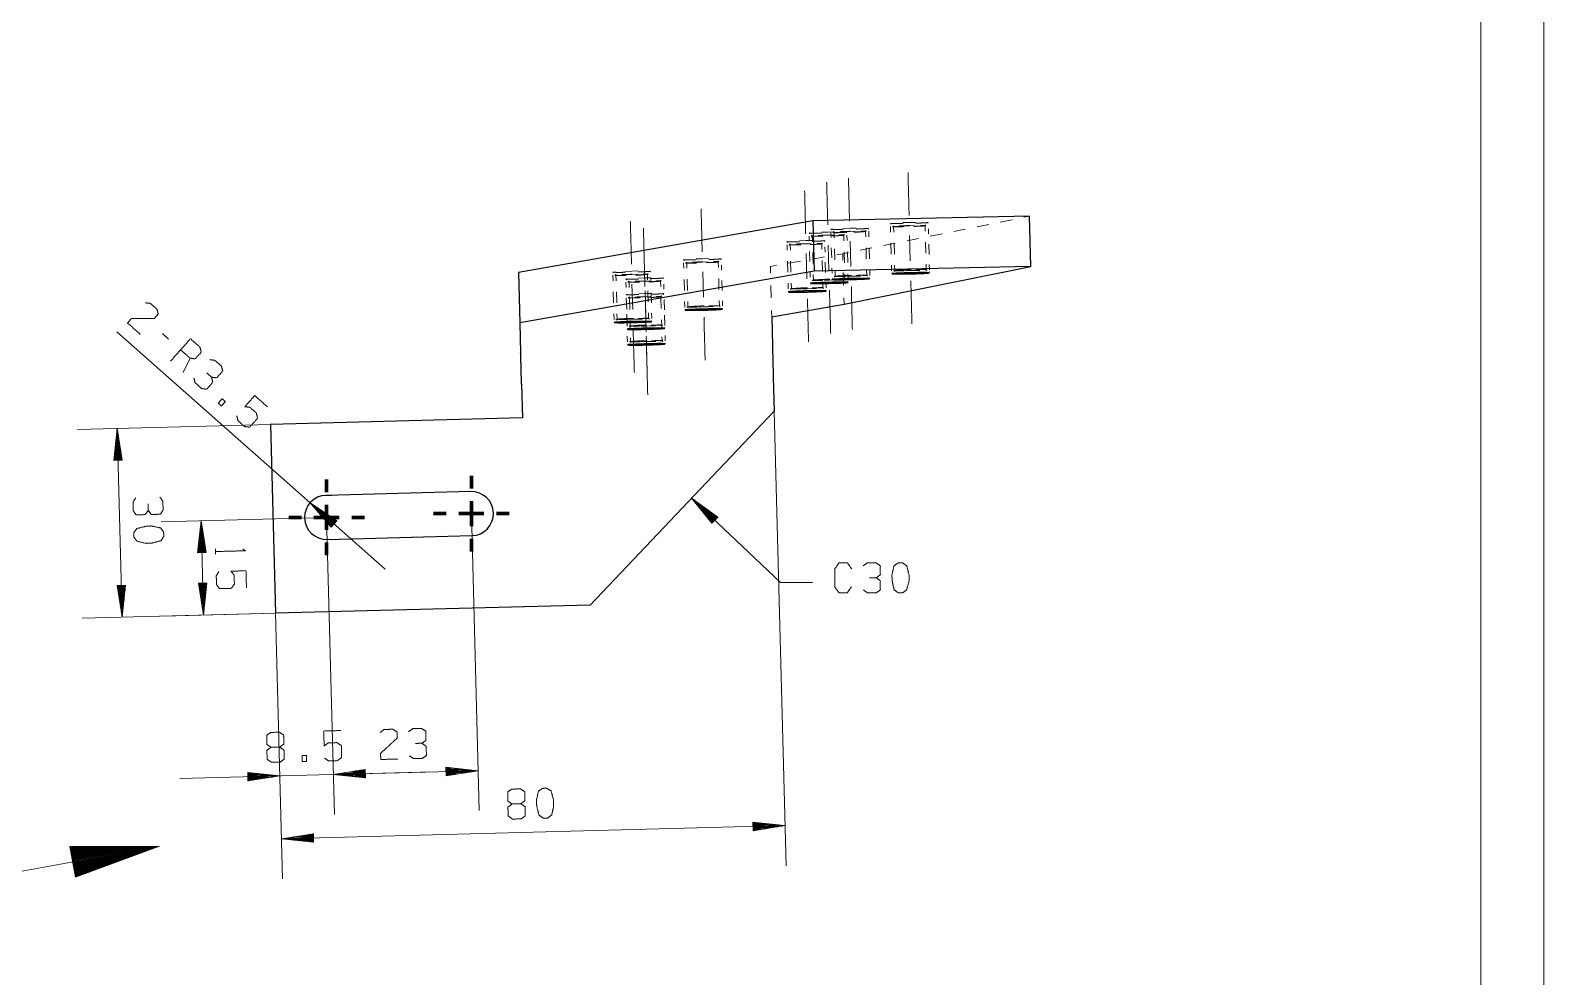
# Model space of a CAD drawing. Header units: millimetres. Extents: x 0 to 420, y 0 to 297.
# Drawn here: x 299.8 to 420, y 75.1 to 150.3 of the extents above; entities that cross this region are included whole.
import ezdxf

# ---------------------------------------------------------------- set-up
doc = ezdxf.new("R2010")
doc.units = ezdxf.units.MM
doc.layers.add('1', color=7, linetype='Continuous', true_color=0xffffff)

msp = doc.modelspace()

# ---------------------------------------------------------------- linework, layer by layer
at = {"layer": '1', "color": 132, "linetype": 'Continuous', "lineweight": 18}
for p, q in [((420, 0), (420, 297)), ((415, 5), (415, 292))]:
    msp.add_line(p, q, dxfattribs=at)
at = {"layer": '1', "color": 30, "linetype": 'Continuous', "lineweight": 25}
for p, q in [((361.96, 135.13), (338.6, 131.03)), ((379.17, 135.5), (361.96, 135.13)), ((361.96, 135.13), (362.07, 131.13)), ((379.27, 131.5), (379.17, 135.5)), ((338.6, 131.03), (338.7, 127.03)), ((362.07, 131.13), (338.7, 127.03)), ((379.27, 131.5), (362.07, 131.13)), ((364.44, 128.52), (379.27, 131.5)), ((358.7, 127.52), (364.44, 128.52)), ((358.7, 127.52), (358.76, 125.19)), ((338.7, 127.03), (338.76, 124.66)), ((358.82, 122.69), (358.89, 120.02)), ((338.83, 122.17), (338.9, 119.5)), ((338.9, 119.5), (318.91, 118.97)), ((344.29, 104.63), (358.89, 120.02)), ((318.91, 118.97), (319.3, 103.98)), ((334.8, 113.64), (323.3, 113.34)), ((323.4, 109.84), (334.89, 110.14)), ((344.29, 104.63), (319.3, 103.98))]:
    msp.add_line(p, q, dxfattribs=at)
at = {"layer": '1', "color": 43, "linetype": 'Continuous', "lineweight": 18}
for p, q in [((368.12, 134.92), (368.19, 134.86)), ((368.14, 134.24), (368.13, 134.67)), ((368.32, 134.74), (368.38, 134.68)), ((368.38, 134.68), (368.39, 134.24)), ((369.62, 135), (369.12, 134.99)), ((369.21, 134.73), (369.63, 134.74)), ((370.12, 135.01), (369.62, 135)), ((369.63, 134.74), (370.04, 134.75)), ((369.96, 134.68), (370.38, 134.7)), ((370.88, 134.74), (370.94, 134.81)), ((370.89, 134.31), (370.88, 134.74)), ((371.06, 134.94), (371.12, 135)), ((375.93, 134.85), (375, 134.66)), ((377.78, 135.22), (376.85, 135.03)), ((379.17, 135.5), (378.71, 135.41)), ((359.91, 133.48), (359.97, 133.42)), ((361.41, 133.56), (360.91, 133.55)), ((361.91, 133.57), (361.41, 133.56)), ((361.67, 134.16), (361.73, 134.1)), ((361.67, 133.91), (361.68, 133.51)), ((361.86, 133.98), (361.92, 133.92)), ((361.92, 133.92), (361.93, 133.48)), ((363.17, 134.24), (362.67, 134.23)), ((362.76, 133.97), (363.17, 133.99)), ((362.85, 133.5), (362.91, 133.56)), ((363.66, 134.25), (363.17, 134.24)), ((363.17, 133.99), (363.59, 134)), ((363.4, 134.47), (363.46, 134.41)), ((363.4, 134.22), (363.41, 133.81)), ((363.92, 133.94), (363.5, 133.93)), ((363.59, 134.28), (363.65, 134.22)), ((363.65, 134.22), (363.66, 133.79)), ((364.89, 134.55), (364.4, 134.53)), ((364.42, 133.99), (364.48, 134.05)), ((364.43, 133.55), (364.42, 133.99)), ((364.49, 134.28), (364.9, 134.29)), ((364.6, 134.18), (364.67, 134.24)), ((364.67, 133.99), (364.68, 133.56)), ((365.39, 134.56), (364.89, 134.55)), ((364.9, 134.29), (365.32, 134.3)), ((365.65, 134.24), (365.23, 134.23)), ((366.15, 134.29), (366.21, 134.35)), ((366.16, 133.85), (366.15, 134.29)), ((366.33, 134.48), (366.39, 134.55)), ((366.4, 134.3), (366.41, 133.86)), ((370.36, 133.73), (369.44, 133.55)), ((370.94, 132.56), (370.91, 133.43)), ((371.15, 134.09), (371.14, 134.5)), ((372.22, 134.1), (371.29, 133.92)), ((374.07, 134.48), (373.15, 134.29)), ((359.93, 132.8), (359.92, 133.23)), ((360.1, 133.3), (360.17, 133.24)), ((360.17, 133.24), (360.18, 132.8)), ((361, 133.29), (361.42, 133.3)), ((361.42, 133.3), (361.83, 133.31)), ((361.71, 132.7), (361.73, 131.89)), ((361.75, 133.24), (362.17, 133.26)), ((362.9, 132.27), (361.94, 132.1)), ((361.96, 132.61), (361.98, 131.74)), ((362.67, 133.3), (362.73, 133.37)), ((362.68, 132.87), (362.67, 133.3)), ((362.93, 132.65), (362.92, 133.06)), ((363.43, 133), (363.46, 132.19)), ((363.69, 132.91), (363.71, 132.04)), ((364.34, 132.52), (363.86, 132.44)), ((364.8, 132.61), (364.34, 132.52)), ((364.34, 132.52), (364.35, 132.02)), ((364.48, 131.8), (364.46, 132.68)), ((364.71, 132.68), (364.73, 131.81)), ((366.66, 132.99), (365.73, 132.8)), ((366.21, 132.1), (366.19, 132.98)), ((366.44, 132.99), (366.46, 132.11)), ((368.51, 133.36), (367.58, 133.17)), ((368.19, 132.49), (368.16, 133.36)), ((368.41, 133.37), (368.44, 132.49)), ((371.19, 132.47), (371.17, 133.28)), ((346.08, 131.06), (346.14, 130.99)), ((347.58, 131.14), (347.08, 131.12)), ((348.07, 131.15), (347.58, 131.14)), ((349.01, 131.07), (349.08, 131.13)), ((351.7, 132.04), (351.76, 131.98)), ((351.71, 131.36), (351.7, 131.79)), ((351.89, 131.86), (351.95, 131.8)), ((351.95, 131.8), (351.96, 131.36)), ((353.2, 132.12), (352.7, 132.11)), ((352.79, 131.85), (353.2, 131.86)), ((353.69, 132.13), (353.2, 132.12)), ((353.2, 131.86), (353.62, 131.87)), ((353.53, 131.8), (353.95, 131.82)), ((354.45, 131.86), (354.51, 131.93)), ((354.46, 131.43), (354.45, 131.86)), ((354.63, 132.06), (354.7, 132.12)), ((354.72, 131.21), (354.71, 131.62)), ((359.07, 131.6), (358.59, 131.51)), ((358.6, 131.01), (358.59, 131.51)), ((359.97, 131.05), (359.95, 131.92)), ((360.99, 131.93), (360.03, 131.77)), ((360.2, 131.93), (360.22, 131.05)), ((361.75, 131.07), (361.76, 130.67)), ((362.72, 131.12), (362.7, 131.99)), ((362.98, 131.03), (362.95, 131.84)), ((363.48, 131.38), (363.49, 130.97)), ((363.73, 131.16), (363.74, 130.73)), ((364.38, 131.02), (364.41, 130.02)), ((366.24, 130.79), (366.23, 131.23)), ((366.48, 131.24), (366.49, 130.8)), ((368.22, 131.17), (368.21, 131.61)), ((368.47, 131.18), (368.41, 131.12)), ((368.46, 131.62), (368.47, 131.18)), ((369.31, 131.17), (369.72, 131.18)), ((369.72, 131.18), (370.14, 131.19)), ((370.05, 131.18), (370.47, 131.2)), ((370.97, 131.25), (370.96, 131.68)), ((371.03, 131.19), (370.97, 131.25)), ((371.23, 131), (371.16, 131.07)), ((371.22, 131.25), (371.21, 131.66)), ((346.1, 130.37), (346.08, 130.81)), ((346.27, 130.87), (346.33, 130.81)), ((346.33, 130.81), (346.35, 130.38)), ((347.11, 130.52), (347.18, 130.46)), ((347.13, 129.84), (347.12, 130.27)), ((347.17, 130.87), (347.58, 130.88)), ((347.31, 130.34), (347.37, 130.28)), ((347.37, 130.28), (347.38, 129.84)), ((347.58, 130.88), (348, 130.89)), ((347.91, 130.82), (348.33, 130.83)), ((348.61, 130.6), (348.11, 130.59)), ((348.2, 130.33), (348.62, 130.35)), ((349.11, 130.61), (348.61, 130.6)), ((348.62, 130.35), (349.03, 130.35)), ((348.83, 130.88), (348.89, 130.94)), ((348.84, 130.44), (348.83, 130.88)), ((348.95, 130.28), (349.37, 130.3)), ((349.1, 130.23), (349.09, 130.64)), ((349.87, 130.34), (349.93, 130.41)), ((349.88, 129.91), (349.87, 130.35)), ((350.05, 130.54), (350.11, 130.6)), ((350.14, 129.7), (350.12, 130.1)), ((351.76, 129.61), (351.74, 130.48)), ((351.99, 130.49), (352.01, 129.61)), ((354.51, 129.68), (354.49, 130.55)), ((354.76, 129.59), (354.74, 130.4)), ((358.66, 129.01), (358.63, 130.01)), ((360.01, 129.73), (360, 130.17)), ((360.25, 130.18), (360.26, 129.74)), ((361.83, 130.23), (361.77, 130.17)), ((362.02, 130.42), (361.95, 130.36)), ((362, 130.86), (362.01, 130.42)), ((362.76, 129.81), (362.75, 130.24)), ((362.82, 129.75), (362.76, 129.81)), ((362.85, 130.42), (363.27, 130.42)), ((363.01, 129.81), (363, 130.22)), ((363.27, 130.42), (363.68, 130.44)), ((363.56, 130.54), (363.5, 130.47)), ((364.01, 130.44), (363.6, 130.43)), ((363.74, 130.73), (363.68, 130.66)), ((364.51, 130.49), (364.5, 130.93)), ((364.58, 130.43), (364.51, 130.49)), ((364.58, 130.72), (364.99, 130.73)), ((364.77, 130.25), (364.71, 130.31)), ((364.75, 130.93), (364.76, 130.5)), ((364.99, 130.73), (365.41, 130.74)), ((365.74, 130.75), (365.33, 130.73)), ((366.31, 130.73), (366.24, 130.79)), ((366.5, 130.55), (366.44, 130.61)), ((368.29, 130.99), (368.23, 130.93)), ((346.14, 128.62), (346.12, 129.5)), ((346.37, 129.5), (346.39, 128.63)), ((347.15, 129.28), (347.21, 129.22)), ((347.16, 128.59), (347.15, 129.03)), ((347.18, 128.09), (347.15, 128.96)), ((347.34, 129.1), (347.4, 129.04)), ((347.4, 128.97), (347.43, 128.09)), ((348.64, 129.36), (348.15, 129.34)), ((348.24, 129.09), (348.65, 129.1)), ((349.14, 129.37), (348.64, 129.36)), ((348.65, 129.1), (349.06, 129.11)), ((348.89, 128.69), (348.87, 129.57)), ((348.98, 129.04), (349.4, 129.06)), ((349.14, 128.61), (349.12, 129.42)), ((349.9, 129.1), (349.96, 129.17)), ((349.93, 128.16), (349.9, 129.03)), ((350.08, 129.29), (350.14, 129.36)), ((350.18, 128.07), (350.16, 128.88)), ((350.17, 128.45), (350.16, 128.86)), ((351.8, 128.29), (351.78, 128.73)), ((352.03, 128.74), (352.04, 128.3)), ((354.54, 128.37), (354.53, 128.8)), ((354.79, 128.37), (354.78, 128.78)), ((360.08, 129.55), (360.02, 129.49)), ((360.26, 129.74), (360.2, 129.68)), ((361.09, 129.73), (361.51, 129.74)), ((361.51, 129.74), (361.92, 129.75)), ((361.84, 129.74), (362.26, 129.76)), ((363.01, 129.56), (362.95, 129.63)), ((364.43, 129.02), (364.44, 128.52)), ((346.18, 127.31), (346.16, 127.75)), ((346.41, 127.75), (346.43, 127.32)), ((347.21, 126.84), (347.19, 127.72)), ((348.92, 127.38), (348.91, 127.82)), ((349.17, 127.39), (349.16, 127.79)), ((350.21, 126.83), (350.19, 127.64)), ((351.86, 128.11), (351.8, 128.05)), ((352.05, 128.3), (351.98, 128.24)), ((352.88, 128.29), (353.3, 128.3)), ((353.3, 128.3), (353.71, 128.31)), ((353.63, 128.3), (354.04, 128.32)), ((354.61, 128.31), (354.54, 128.37)), ((354.8, 128.12), (354.74, 128.19)), ((358.7, 127.52), (358.68, 128.02)), ((346.24, 127.12), (346.18, 127.06)), ((346.43, 127.32), (346.36, 127.25)), ((347.21, 126.78), (347.2, 127.21)), ((347.28, 126.59), (347.22, 126.53)), ((347.26, 127.31), (347.68, 127.32)), ((347.46, 126.78), (347.4, 126.72)), ((347.45, 127.22), (347.46, 126.78)), ((347.46, 126.78), (347.47, 126.47)), ((347.68, 127.32), (348.09, 127.33)), ((348.01, 127.32), (348.43, 127.33)), ((348.3, 126.77), (348.71, 126.78)), ((348.71, 126.78), (349.13, 126.8)), ((348.99, 127.32), (348.92, 127.38)), ((349.04, 126.79), (349.46, 126.8)), ((349.18, 127.14), (349.12, 127.2)), ((349.96, 126.85), (349.95, 127.28)), ((349.97, 126.54), (349.96, 126.85)), ((350.02, 126.79), (349.96, 126.85)), ((350.22, 126.61), (350.15, 126.67)), ((350.21, 126.85), (350.2, 127.26)), ((347.24, 125.53), (347.23, 125.97)), ((347.31, 125.35), (347.25, 125.28)), ((347.49, 125.54), (347.43, 125.48)), ((347.48, 125.85), (347.49, 125.54)), ((348.33, 125.53), (348.74, 125.54)), ((348.74, 125.54), (349.16, 125.55)), ((349.07, 125.54), (349.49, 125.56)), ((349.99, 125.6), (349.98, 125.92)), ((350.06, 125.54), (349.99, 125.61)), ((350.25, 125.36), (350.18, 125.42)), ((350.24, 125.61), (350.23, 126.02))]:
    msp.add_line(p, q, dxfattribs=at)
at = {"layer": '1', "color": 252, "linetype": 'Continuous', "lineweight": 18}
for p, q in [((364.92, 133.51), (364.97, 131.51)), ((369.7, 131.96), (369.65, 133.97)), ((361.49, 130.52), (361.44, 132.53)), ((363.19, 133.21), (363.24, 131.2)), ((353.28, 129.08), (353.22, 131.09)), ((347.66, 128.09), (347.6, 130.1)), ((348.69, 127.56), (348.64, 129.57)), ((348.72, 126.32), (348.67, 128.32))]:
    msp.add_line(p, q, dxfattribs=at)
at = {"layer": '1', "color": 13, "linetype": 'Continuous', "lineweight": 18}
for p, q in [((327.99, 107.49), (306.7, 126.31)), ((358.89, 120.02), (359.84, 83.94)), ((318.91, 118.97), (303.56, 118.57)), ((306.73, 118.66), (306.46, 116.11)), ((306.72, 116.11), (306.67, 118.08)), ((306.77, 116.12), (306.71, 118.46)), ((307.13, 116.13), (306.73, 118.66)), ((306.73, 118.66), (307.12, 103.66)), ((306.82, 116.12), (306.76, 118.46)), ((306.87, 116.12), (306.82, 118.08)), ((306.57, 116.11), (306.55, 116.91)), ((306.62, 116.11), (306.59, 117.3)), ((306.67, 116.11), (306.63, 117.69)), ((306.92, 116.12), (306.88, 117.7)), ((306.97, 116.12), (306.94, 117.31)), ((307.03, 116.12), (307, 116.93)), ((306.46, 116.11), (307.13, 116.13)), ((306.47, 116.11), (306.47, 116.14)), ((306.47, 116.11), (306.47, 116.14)), ((306.52, 116.11), (306.51, 116.53)), ((307.08, 116.12), (307.07, 116.54)), ((307.13, 116.13), (307.13, 116.16)), ((307.13, 116.13), (307.13, 116.16)), ((354.41, 111.61), (352.34, 113.12)), ((352.34, 113.12), (353.95, 111.12)), ((359.4, 106.42), (352.34, 113.12)), ((354.2, 111.39), (352.5, 113)), ((324.16, 111.32), (322.04, 112.75)), ((322.04, 112.75), (323.72, 110.81)), ((323.93, 111.05), (322.17, 112.6)), ((323.96, 111.08), (322.2, 112.64)), ((323.89, 111.01), (322.42, 112.31)), ((323.99, 111.12), (322.52, 112.42)), ((323.86, 110.97), (322.68, 112.01)), ((324.03, 111.16), (322.85, 112.2)), ((324.06, 111.2), (323.17, 111.99)), ((324.09, 111.24), (323.49, 111.77)), ((334.85, 111.89), (335.46, 88.31)), ((354.16, 111.35), (352.46, 112.96)), ((354.13, 111.31), (352.71, 112.66)), ((354.23, 111.42), (352.81, 112.77)), ((354.09, 111.28), (352.95, 112.36)), ((354.27, 111.46), (353.12, 112.54)), ((354.06, 111.24), (353.19, 112.06)), ((354.3, 111.5), (353.44, 112.32)), ((354.34, 111.53), (353.75, 112.09)), ((354.37, 111.57), (354.07, 111.86)), ((323.35, 111.59), (310.21, 111.24)), ((313.38, 111.33), (313.11, 108.78)), ((313.37, 108.79), (313.32, 110.75)), ((313.42, 108.79), (313.36, 111.13)), ((313.78, 108.8), (313.38, 111.33)), ((313.38, 111.33), (313.58, 103.83)), ((313.47, 108.79), (313.41, 111.14)), ((313.52, 108.79), (313.47, 110.75)), ((323.82, 110.93), (322.93, 111.72)), ((323.79, 110.89), (323.19, 111.43)), ((323.35, 111.59), (323.97, 88.01)), ((323.35, 111.59), (323.97, 88.01)), ((323.76, 110.86), (323.44, 111.13)), ((323.72, 110.82), (323.7, 110.84)), ((323.72, 110.82), (323.7, 110.84)), ((323.72, 110.81), (324.16, 111.32)), ((324.13, 111.27), (323.81, 111.55)), ((324.16, 111.31), (324.14, 111.33)), ((324.16, 111.31), (324.14, 111.33)), ((354.02, 111.2), (353.44, 111.75)), ((353.99, 111.16), (353.68, 111.45)), ((353.95, 111.13), (353.93, 111.15)), ((353.95, 111.13), (353.93, 111.15)), ((353.95, 111.12), (354.41, 111.61)), ((354.41, 111.61), (354.38, 111.63)), ((354.41, 111.61), (354.38, 111.63)), ((313.22, 108.78), (313.2, 109.59)), ((313.27, 108.78), (313.24, 109.97)), ((313.32, 108.79), (313.28, 110.36)), ((313.57, 108.79), (313.53, 110.37)), ((313.62, 108.79), (313.59, 109.98)), ((313.67, 108.79), (313.65, 109.6)), ((313.11, 108.78), (313.78, 108.8)), ((313.12, 108.78), (313.12, 108.81)), ((313.12, 108.78), (313.12, 108.81)), ((313.17, 108.78), (313.16, 109.2)), ((313.73, 108.8), (313.71, 109.21)), ((313.78, 108.8), (313.78, 108.83)), ((313.78, 108.8), (313.78, 108.83)), ((307.39, 106.21), (306.72, 106.19)), ((306.72, 106.19), (307.12, 103.66)), ((306.73, 106.19), (306.73, 106.16)), ((306.73, 106.19), (306.73, 106.16)), ((306.78, 106.19), (306.79, 105.78)), ((306.83, 106.19), (306.85, 105.39)), ((306.88, 106.2), (306.91, 105.01)), ((306.93, 106.2), (306.97, 104.62)), ((306.98, 106.2), (307.03, 104.24)), ((307.03, 106.2), (307.09, 103.85)), ((307.08, 106.2), (307.14, 103.85)), ((307.12, 103.66), (307.39, 106.21)), ((307.13, 106.2), (307.18, 104.24)), ((307.18, 106.2), (307.22, 104.63)), ((307.23, 106.2), (307.27, 105.02)), ((307.29, 106.21), (307.31, 105.4)), ((307.34, 106.21), (307.35, 105.79)), ((307.39, 106.21), (307.39, 106.18)), ((307.39, 106.21), (307.39, 106.18)), ((313.84, 106.38), (313.18, 106.36)), ((313.18, 106.36), (313.18, 106.33)), ((313.18, 106.36), (313.18, 106.33)), ((313.18, 106.36), (313.58, 103.83)), ((313.23, 106.36), (313.24, 105.94)), ((313.28, 106.36), (313.3, 105.56)), ((313.33, 106.36), (313.36, 105.18)), ((313.38, 106.37), (313.42, 104.79)), ((313.43, 106.37), (313.48, 104.41)), ((313.48, 106.37), (313.55, 104.02)), ((313.54, 106.37), (313.6, 104.02)), ((313.58, 103.83), (313.84, 106.38)), ((313.59, 106.37), (313.64, 104.41)), ((313.64, 106.37), (313.68, 104.8)), ((313.69, 106.37), (313.72, 105.18)), ((313.74, 106.38), (313.76, 105.57)), ((313.79, 106.38), (313.8, 105.96)), ((313.84, 106.38), (313.84, 106.35)), ((313.84, 106.38), (313.84, 106.35)), ((359.4, 106.42), (361.94, 106.42)), ((319.3, 103.98), (303.95, 103.58)), ((319.3, 103.98), (310.4, 103.75)), ((319.3, 103.98), (319.72, 87.9)), ((319.3, 103.98), (319.85, 82.9)), ((331.82, 91.39), (311.7, 90.86)), ((317.09, 91.34), (317.11, 90.67)), ((319.64, 91.07), (317.09, 91.34)), ((326.41, 91.58), (323.88, 91.18)), ((326.41, 91.58), (323.88, 91.18)), ((323.88, 91.18), (335.38, 91.48)), ((326.42, 91.37), (324.85, 91.33)), ((326.42, 91.37), (324.85, 91.33)), ((326.42, 91.43), (325.23, 91.39)), ((326.42, 91.43), (325.23, 91.39)), ((326.42, 91.48), (325.61, 91.46)), ((326.42, 91.48), (325.61, 91.46)), ((326.42, 91.53), (326, 91.52)), ((326.42, 91.53), (326, 91.52)), ((326.41, 91.58), (326.38, 91.58)), ((326.41, 91.58), (326.38, 91.58)), ((326.41, 91.58), (326.38, 91.58)), ((326.41, 91.58), (326.38, 91.58)), ((326.43, 90.91), (326.41, 91.58)), ((326.43, 90.91), (326.41, 91.58)), ((332.83, 91.75), (332.86, 91.75)), ((332.83, 91.75), (332.86, 91.75)), ((332.83, 91.75), (332.85, 91.08)), ((335.38, 91.48), (332.83, 91.75)), ((332.83, 91.7), (333.25, 91.71)), ((332.84, 91.64), (333.64, 91.67)), ((332.84, 91.59), (334.03, 91.62)), ((332.84, 91.54), (334.41, 91.58)), ((332.84, 91.49), (334.8, 91.54)), ((332.84, 91.44), (335.19, 91.5)), ((332.84, 91.39), (335.19, 91.45)), ((332.84, 91.34), (334.8, 91.39)), ((332.85, 91.08), (335.38, 91.48)), ((317.09, 91.33), (317.12, 91.33)), ((317.09, 91.33), (317.12, 91.33)), ((317.09, 91.28), (317.51, 91.29)), ((317.09, 91.23), (317.89, 91.25)), ((317.09, 91.18), (318.28, 91.21)), ((317.09, 91.13), (318.67, 91.17)), ((317.09, 91.08), (319.06, 91.13)), ((317.1, 91.03), (319.44, 91.09)), ((317.1, 90.98), (319.44, 91.04)), ((317.1, 90.93), (319.06, 90.98)), ((317.1, 90.88), (318.67, 90.92)), ((317.1, 90.83), (318.29, 90.86)), ((317.1, 90.78), (317.91, 90.8)), ((317.1, 90.72), (317.52, 90.74)), ((317.11, 90.67), (319.64, 91.07)), ((317.11, 90.67), (317.14, 90.67)), ((317.11, 90.67), (317.14, 90.67)), ((323.88, 91.18), (326.43, 90.91)), ((323.88, 91.18), (326.43, 90.91)), ((326.42, 91.27), (324.08, 91.21)), ((326.42, 91.27), (324.08, 91.21)), ((326.42, 91.22), (324.08, 91.16)), ((326.42, 91.22), (324.08, 91.16)), ((326.42, 91.32), (324.46, 91.27)), ((326.42, 91.32), (324.46, 91.27)), ((326.43, 91.17), (324.46, 91.12)), ((326.43, 91.17), (324.46, 91.12)), ((326.43, 91.12), (324.85, 91.08)), ((326.43, 91.12), (324.85, 91.08)), ((326.43, 91.07), (325.24, 91.04)), ((326.43, 91.07), (325.24, 91.04)), ((326.43, 91.02), (325.63, 91)), ((326.43, 91.02), (325.63, 91)), ((326.43, 90.97), (326.01, 90.96)), ((326.43, 90.97), (326.01, 90.96)), ((326.43, 90.92), (326.4, 90.92)), ((326.43, 90.92), (326.4, 90.92)), ((326.43, 90.92), (326.4, 90.92)), ((326.43, 90.92), (326.4, 90.92)), ((332.84, 91.29), (334.42, 91.33)), ((332.85, 91.24), (334.03, 91.27)), ((332.85, 91.19), (333.65, 91.21)), ((332.85, 91.14), (333.27, 91.15)), ((332.85, 91.09), (332.88, 91.09)), ((332.85, 91.09), (332.88, 91.09)), ((359.75, 87.12), (319.77, 86.07)), ((357.21, 87.39), (357.22, 86.72)), ((359.75, 87.12), (357.21, 87.39)), ((357.21, 87.38), (357.24, 87.38)), ((357.21, 87.38), (357.24, 87.38)), ((357.21, 87.33), (357.62, 87.34)), ((357.21, 87.28), (358.01, 87.3)), ((357.21, 87.23), (358.4, 87.26)), ((357.21, 87.18), (358.79, 87.22)), ((357.21, 87.13), (359.17, 87.18)), ((357.21, 87.08), (359.56, 87.14)), ((357.21, 87.03), (359.56, 87.09)), ((357.22, 86.72), (359.75, 87.12)), ((357.22, 86.98), (359.18, 87.03)), ((357.22, 86.92), (358.79, 86.97)), ((357.22, 86.87), (358.41, 86.91)), ((357.22, 86.82), (358.02, 86.84)), ((357.22, 86.77), (357.64, 86.78)), ((357.22, 86.72), (357.25, 86.72)), ((357.22, 86.72), (357.25, 86.72)), ((290.4, 81.92), (310.08, 85.49)), ((310.08, 85.49), (302.97, 85.46)), ((302.97, 85.44), (303.05, 85.46)), ((302.97, 85.44), (303.05, 85.46)), ((302.97, 85.46), (303.41, 83.03)), ((302.98, 85.39), (303.35, 85.46)), ((302.99, 85.34), (303.64, 85.46)), ((303, 85.29), (303.93, 85.46)), ((303.01, 85.24), (304.22, 85.46)), ((303.02, 85.14), (304.81, 85.47)), ((303.02, 85.19), (304.52, 85.46)), ((303.03, 85.09), (305.1, 85.47)), ((303.04, 85.04), (305.4, 85.47)), ((303.05, 84.99), (305.69, 85.47)), ((303.06, 84.94), (305.98, 85.47)), ((303.07, 84.89), (306.27, 85.47)), ((303.08, 84.84), (306.57, 85.47)), ((303.09, 84.79), (306.86, 85.48)), ((303.1, 84.74), (307.15, 85.48)), ((303.11, 84.69), (307.44, 85.48)), ((303.12, 84.59), (308.03, 85.48)), ((303.12, 84.64), (307.74, 85.48)), ((303.13, 84.54), (308.32, 85.48)), ((303.14, 84.49), (308.61, 85.48)), ((303.15, 84.44), (308.91, 85.49)), ((303.16, 84.39), (309.2, 85.49)), ((303.17, 84.34), (309.49, 85.49)), ((303.18, 84.29), (309.78, 85.49)), ((303.2, 84.19), (309.8, 85.39)), ((303.41, 83.03), (310.08, 85.49)), ((322.3, 86.47), (319.77, 86.07)), ((319.77, 86.07), (322.31, 85.8)), ((322.31, 86.16), (319.96, 86.1)), ((322.31, 86.11), (319.96, 86.05)), ((322.3, 86.21), (320.34, 86.16)), ((322.31, 86.06), (320.35, 86.01)), ((322.3, 86.26), (320.73, 86.22)), ((322.31, 86.01), (320.73, 85.97)), ((322.3, 86.32), (321.11, 86.28)), ((322.31, 85.96), (321.12, 85.93)), ((322.3, 86.37), (321.5, 86.35)), ((322.31, 85.91), (321.51, 85.89)), ((322.3, 86.42), (321.88, 86.41)), ((322.31, 85.86), (321.9, 85.85)), ((322.3, 86.47), (322.27, 86.47)), ((322.3, 86.47), (322.27, 86.47)), ((322.31, 85.81), (322.28, 85.81)), ((322.31, 85.81), (322.28, 85.81)), ((322.31, 85.8), (322.3, 86.47)), ((303.21, 84.14), (309.53, 85.29)), ((303.22, 84.09), (309.25, 85.19)), ((303.22, 84.04), (308.98, 85.09)), ((303.23, 83.99), (308.7, 84.98)), ((303.24, 83.94), (308.43, 84.88)), ((303.25, 83.89), (308.15, 84.78)), ((303.26, 83.84), (307.88, 84.68)), ((303.27, 83.79), (307.61, 84.58)), ((303.28, 83.74), (307.33, 84.48)), ((303.29, 83.69), (307.06, 84.38)), ((303.3, 83.64), (306.78, 84.27)), ((303.31, 83.59), (306.51, 84.17)), ((303.32, 83.54), (306.23, 84.07)), ((303.32, 83.49), (305.96, 83.97)), ((303.33, 83.44), (305.69, 83.87)), ((303.34, 83.39), (305.41, 83.77)), ((303.35, 83.34), (305.14, 83.67)), ((303.36, 83.29), (304.86, 83.57)), ((303.37, 83.24), (304.59, 83.46)), ((303.38, 83.19), (304.31, 83.36)), ((303.39, 83.14), (304.04, 83.26)), ((303.4, 83.09), (303.76, 83.16)), ((303.41, 83.04), (303.49, 83.06)), ((303.41, 83.04), (303.49, 83.06))]:
    msp.add_line(p, q, dxfattribs=at)
at = {"layer": '1', "color": 95, "linetype": 'Continuous', "lineweight": 18}
for p, q in [((310.81, 125.73), (310.31, 126.18)), ((311.97, 123.1), (312.51, 124.23)), ((314.53, 109.09), (314.54, 108.66))]:
    msp.add_line(p, q, dxfattribs=at)
at = {"layer": '1', "color": 252, "linetype": 'Continuous', "lineweight": 70}
for p, q in [((323.35, 113.59), (323.35, 114.59)), ((334.85, 113.89), (334.85, 114.89)), ((323.35, 110.59), (323.35, 112.59)), ((332.85, 111.89), (331.85, 111.89)), ((333.85, 111.89), (335.85, 111.89)), ((334.85, 110.89), (334.85, 112.89)), ((336.85, 111.89), (337.85, 111.89)), ((321.35, 111.59), (320.35, 111.59)), ((322.35, 111.59), (324.35, 111.59)), ((325.35, 111.59), (326.35, 111.59)), ((323.35, 109.59), (323.35, 108.59)), ((334.85, 109.89), (334.85, 108.89))]:
    msp.add_line(p, q, dxfattribs=at)
at = {"layer": '1', "color": 30, "linetype": 'Continuous', "lineweight": 25}
for centre, start, end in [((323.35, 111.59), 91.5, 271.5), ((334.85, 111.89), 271.5, 91.5)]:
    msp.add_arc(centre, 1.75, start, end, dxfattribs=at)
at = {"layer": '1', "color": 13, "linetype": 'Continuous', "lineweight": 18}
msp.add_arc((323.35, 111.59), 1.75, 77.3918, 91.5, dxfattribs=at)
at = {"layer": '1', "color": 252, "linetype": 'Continuous', "lineweight": 18}
for points, knots in [([(363.06, 138.21), (363.1, 136.62), (363.15, 134.8)], [0, 0, 0.465305, 1, 1]), ([(364.79, 138.51), (364.87, 135.34), (364.88, 135.1)], [0, 0, 0.930613, 1, 1]), ([(369.61, 135.55), (369.56, 137.38), (369.52, 138.96)], [0, 0, 0.534695, 1, 1]), ([(361.39, 134.11), (361.35, 135.94), (361.31, 137.52)], [0, 0, 0.534693, 1, 1]), ([(353.18, 132.67), (353.17, 132.91), (353.09, 136.08)], [0, 0, 0.069387, 1, 1]), ([(347.56, 131.69), (347.56, 131.92), (347.47, 135.1)], [0, 0, 0.06939, 1, 1]), ([(348.6, 131.15), (348.59, 131.39), (348.51, 134.56)], [0, 0, 0.069387, 1, 1]), ([(348.63, 129.91), (348.62, 130.15), (348.54, 133.32)], [0, 0, 0.069389, 1, 1]), ([(365.02, 129.92), (365.02, 129.68), (365.1, 126.51)], [0, 0, 0.06939, 1, 1]), ([(369.83, 126.96), (369.75, 130.14), (369.74, 130.37)], [0, 0, 0.930613, 1, 1]), ([(361.62, 125.52), (361.54, 128.7), (361.53, 128.93)], [0, 0, 0.930611, 1, 1]), ([(363.29, 129.62), (363.29, 129.38), (363.38, 126.2)], [0, 0, 0.069387, 1, 1]), ([(353.41, 124.08), (353.32, 127.26), (353.32, 127.49)], [0, 0, 0.930613, 1, 1]), ([(347.79, 123.1), (347.7, 126.27), (347.7, 126.51)], [0, 0, 0.930613, 1, 1]), ([(348.82, 122.56), (348.74, 125.74), (348.73, 125.97)], [0, 0, 0.930613, 1, 1]), ([(348.85, 121.32), (348.77, 124.49), (348.76, 124.73)], [0, 0, 0.930611, 1, 1])]:
    msp.add_open_spline(points, degree=1, knots=knots, dxfattribs=at)
at = {"layer": '1', "color": 43, "linetype": 'Continuous', "lineweight": 18}
for points, knots in [([(368.13, 134.93), (368.18, 134.91), (368.43, 134.91), (368.83, 134.91), (369.13, 134.91)], [0, 0, 0.052249, 0.299049, 0.707836, 1, 1]), ([(368.29, 134.66), (368.33, 134.66), (368.72, 134.66), (369.12, 134.66)], [0, 0, 0.054584, 0.51521, 1, 1]), ([(369.22, 134.67), (368.9, 134.67), (368.55, 134.67), (368.39, 134.68), (368.39, 134.68)], [0, 0, 0.385589, 0.80497, 0.999175, 1, 1]), ([(369.67, 134.75), (369.43, 134.75), (368.88, 134.73), (368.83, 134.72)], [0, 0, 0.283962, 0.945418, 1, 1]), ([(370.87, 134.74), (370.87, 134.74), (370.71, 134.72), (370.36, 134.7), (370.05, 134.69)], [0, 0, 0.000816, 0.195043, 0.61437, 1, 1]), ([(370.12, 134.94), (370.41, 134.95), (370.82, 134.97), (371.07, 134.99), (371.12, 135)], [0, 0, 0.292191, 0.700943, 0.947755, 1, 1]), ([(370.93, 134.77), (370.54, 134.77), (370.51, 134.77)], [0, 0, 0.921257, 1, 1]), ([(359.92, 133.49), (359.97, 133.47), (360.21, 133.47), (360.62, 133.47), (360.91, 133.47)], [0, 0, 0.052249, 0.299049, 0.707836, 1, 1]), ([(361.67, 134.17), (361.72, 134.16), (361.97, 134.15), (362.38, 134.15), (362.67, 134.15)], [0, 0, 0.052249, 0.299049, 0.707836, 1, 1]), ([(362.67, 133.9), (362.26, 133.9), (361.87, 133.9), (361.83, 133.9)], [0, 0, 0.48479, 0.945416, 1, 1]), ([(361.91, 133.5), (362.2, 133.51), (362.61, 133.53), (362.85, 133.55), (362.9, 133.56)], [0, 0, 0.29219, 0.700942, 0.947795, 1, 1]), ([(362.76, 133.91), (362.44, 133.91), (362.09, 133.91), (361.93, 133.92), (361.93, 133.92)], [0, 0, 0.385589, 0.80492, 0.999175, 1, 1]), ([(362.38, 133.97), (362.42, 133.97), (362.98, 133.99), (363.21, 133.99)], [0, 0, 0.054582, 0.716037, 1, 1]), ([(363.4, 134.47), (363.45, 134.46), (363.7, 134.45), (364.11, 134.45), (364.4, 134.46)], [0, 0, 0.052249, 0.299049, 0.707836, 1, 1]), ([(364.4, 134.21), (363.99, 134.2), (363.6, 134.2), (363.56, 134.21)], [0, 0, 0.484814, 0.945463, 1, 1]), ([(364.42, 133.98), (364.42, 133.98), (364.26, 133.97), (363.91, 133.95), (363.59, 133.93)], [0, 0, 0.000816, 0.195043, 0.61437, 1, 1]), ([(364.49, 134.22), (364.17, 134.21), (363.82, 134.21), (363.66, 134.22), (363.66, 134.22)], [0, 0, 0.385589, 0.80492, 0.999175, 1, 1]), ([(363.67, 134.18), (363.96, 134.19), (364.36, 134.21), (364.61, 134.23), (364.66, 134.25)], [0, 0, 0.29219, 0.700943, 0.947755, 1, 1]), ([(364.05, 134.01), (364.09, 134.01), (364.47, 134.01)], [0, 0, 0.078743, 1, 1]), ([(364.11, 134.27), (364.15, 134.27), (364.71, 134.29), (364.94, 134.3)], [0, 0, 0.054582, 0.716037, 1, 1]), ([(366.14, 134.29), (366.14, 134.29), (365.98, 134.27), (365.64, 134.25), (365.32, 134.24)], [0, 0, 0.000768, 0.195005, 0.614352, 1, 1]), ([(365.39, 134.48), (365.69, 134.49), (366.09, 134.51), (366.34, 134.53), (366.39, 134.55)], [0, 0, 0.29219, 0.700942, 0.947795, 1, 1]), ([(365.78, 134.31), (365.81, 134.31), (366.2, 134.31)], [0, 0, 0.078743, 1, 1]), ([(360.07, 133.22), (360.12, 133.22), (360.5, 133.22), (360.91, 133.22)], [0, 0, 0.054584, 0.51521, 1, 1]), ([(361, 133.23), (360.68, 133.23), (360.33, 133.23), (360.17, 133.24), (360.17, 133.24)], [0, 0, 0.385589, 0.804921, 0.999175, 1, 1]), ([(361.46, 133.31), (361.22, 133.31), (360.67, 133.29), (360.62, 133.28)], [0, 0, 0.283963, 0.945418, 1, 1]), ([(362.66, 133.3), (362.66, 133.3), (362.5, 133.28), (362.15, 133.26), (361.83, 133.25)], [0, 0, 0.000765, 0.195002, 0.614351, 1, 1]), ([(362.71, 133.33), (362.33, 133.33), (362.3, 133.33)], [0, 0, 0.921257, 1, 1]), ([(346.08, 131.06), (346.13, 131.05), (346.38, 131.04), (346.79, 131.04), (347.08, 131.05)], [0, 0, 0.052229, 0.299056, 0.707851, 1, 1]), ([(348.08, 131.07), (348.37, 131.08), (348.77, 131.1), (349.02, 131.12), (349.07, 131.14)], [0, 0, 0.29216, 0.700929, 0.947792, 1, 1]), ([(351.7, 132.05), (351.75, 132.03), (352, 132.03), (352.41, 132.03), (352.7, 132.03)], [0, 0, 0.052249, 0.299049, 0.707836, 1, 1]), ([(351.86, 131.78), (351.9, 131.78), (352.29, 131.78), (352.7, 131.78)], [0, 0, 0.054537, 0.515186, 1, 1]), ([(352.79, 131.79), (352.47, 131.79), (352.12, 131.79), (351.96, 131.8), (351.96, 131.8)], [0, 0, 0.385589, 0.80492, 0.999175, 1, 1]), ([(353.24, 131.87), (353.01, 131.87), (352.45, 131.85), (352.41, 131.84)], [0, 0, 0.283962, 0.945418, 1, 1]), ([(354.45, 131.86), (354.45, 131.86), (354.29, 131.84), (353.94, 131.82), (353.62, 131.81)], [0, 0, 0.000768, 0.195004, 0.614351, 1, 1]), ([(353.7, 132.06), (353.99, 132.07), (354.39, 132.09), (354.64, 132.11), (354.69, 132.12)], [0, 0, 0.29219, 0.700942, 0.947795, 1, 1]), ([(354.5, 131.89), (354.12, 131.89), (354.08, 131.89)], [0, 0, 0.921257, 1, 1]), ([(368.38, 131.16), (368.42, 131.16), (368.81, 131.16), (369.22, 131.16)], [0, 0, 0.054586, 0.515186, 1, 1]), ([(369.31, 131.23), (368.99, 131.22), (368.64, 131.2), (368.48, 131.18), (368.48, 131.18)], [0, 0, 0.38558, 0.804957, 0.999184, 1, 1]), ([(369.76, 131.25), (369.52, 131.25), (368.97, 131.23), (368.93, 131.23)], [0, 0, 0.283998, 0.945421, 1, 1]), ([(370.96, 131.25), (370.96, 131.25), (370.8, 131.26), (370.46, 131.26), (370.14, 131.25)], [0, 0, 0.000777, 0.195001, 0.614423, 1, 1]), ([(371.02, 131.27), (370.63, 131.27), (370.6, 131.27)], [0, 0, 0.921249, 1, 1]), ([(346.24, 130.79), (346.29, 130.79), (346.67, 130.79), (347.08, 130.8)], [0, 0, 0.054585, 0.515198, 1, 1]), ([(347.17, 130.81), (346.85, 130.8), (346.5, 130.8), (346.34, 130.81), (346.34, 130.81)], [0, 0, 0.385608, 0.804959, 0.999199, 1, 1]), ([(347.62, 130.89), (347.39, 130.88), (346.83, 130.86), (346.79, 130.86)], [0, 0, 0.284005, 0.945444, 1, 1]), ([(347.12, 130.53), (347.17, 130.51), (347.42, 130.51), (347.82, 130.51), (348.11, 130.51)], [0, 0, 0.052251, 0.299051, 0.707837, 1, 1]), ([(347.27, 130.26), (347.32, 130.26), (347.71, 130.26), (348.11, 130.26)], [0, 0, 0.054584, 0.51521, 1, 1]), ([(348.2, 130.27), (347.88, 130.27), (347.54, 130.27), (347.38, 130.28), (347.38, 130.28)], [0, 0, 0.385589, 0.80492, 0.999175, 1, 1]), ([(348.66, 130.35), (348.42, 130.35), (347.87, 130.33), (347.82, 130.32)], [0, 0, 0.283962, 0.945418, 1, 1]), ([(348.83, 130.88), (348.83, 130.88), (348.67, 130.86), (348.32, 130.84), (348, 130.83)], [0, 0, 0.000768, 0.194964, 0.614382, 1, 1]), ([(348.88, 130.9), (348.5, 130.9), (348.46, 130.9)], [0, 0, 0.921257, 1, 1]), ([(349.86, 130.34), (349.86, 130.34), (349.7, 130.32), (349.35, 130.31), (349.03, 130.29)], [0, 0, 0.000768, 0.195004, 0.614351, 1, 1]), ([(349.11, 130.54), (349.4, 130.55), (349.81, 130.57), (350.05, 130.59), (350.1, 130.6)], [0, 0, 0.29219, 0.700942, 0.947795, 1, 1]), ([(349.92, 130.37), (349.53, 130.37), (349.5, 130.37)], [0, 0, 0.921257, 1, 1]), ([(361.09, 129.79), (360.77, 129.78), (360.43, 129.76), (360.27, 129.74), (360.27, 129.74)], [0, 0, 0.385619, 0.805037, 0.999235, 1, 1]), ([(361.55, 129.81), (361.31, 129.81), (360.76, 129.79), (360.71, 129.79)], [0, 0, 0.283998, 0.94542, 1, 1]), ([(362.76, 130.41), (362.35, 130.4), (361.97, 130.4), (361.92, 130.41)], [0, 0, 0.484814, 0.945414, 1, 1]), ([(362.75, 129.81), (362.75, 129.81), (362.59, 129.82), (362.24, 129.82), (361.92, 129.81)], [0, 0, 0.000777, 0.195001, 0.614373, 1, 1]), ([(362.85, 130.48), (362.53, 130.46), (362.18, 130.44), (362.02, 130.43), (362.02, 130.43)], [0, 0, 0.38558, 0.804956, 0.999184, 1, 1]), ([(362.81, 129.83), (362.42, 129.83), (362.39, 129.83)], [0, 0, 0.921249, 1, 1]), ([(362.47, 130.47), (362.51, 130.47), (363.07, 130.49), (363.31, 130.5)], [0, 0, 0.054579, 0.716002, 1, 1]), ([(364.49, 130.71), (364.08, 130.7), (363.7, 130.71), (363.65, 130.71)], [0, 0, 0.484814, 0.945414, 1, 1]), ([(364.51, 130.49), (364.51, 130.49), (364.35, 130.5), (364, 130.5), (363.68, 130.5)], [0, 0, 0.000777, 0.195001, 0.614423, 1, 1]), ([(364.58, 130.78), (364.26, 130.77), (363.91, 130.75), (363.75, 130.73), (363.75, 130.73)], [0, 0, 0.385618, 0.805036, 0.999232, 1, 1]), ([(364.14, 130.51), (364.18, 130.51), (364.56, 130.51)], [0, 0, 0.078751, 1, 1]), ([(364.2, 130.77), (364.24, 130.77), (364.8, 130.79), (365.04, 130.8)], [0, 0, 0.054579, 0.716002, 1, 1]), ([(366.24, 130.8), (366.24, 130.8), (366.08, 130.8), (365.73, 130.81), (365.41, 130.8)], [0, 0, 0.000777, 0.195001, 0.614374, 1, 1]), ([(365.87, 130.81), (365.91, 130.81), (366.29, 130.81)], [0, 0, 0.078751, 1, 1]), ([(347.15, 129.28), (347.2, 129.27), (347.45, 129.26), (347.86, 129.27), (348.15, 129.27)], [0, 0, 0.052246, 0.299078, 0.707848, 1, 1]), ([(347.31, 129.02), (347.35, 129.02), (347.74, 129.01), (348.15, 129.02)], [0, 0, 0.054586, 0.515186, 1, 1]), ([(348.24, 129.03), (347.92, 129.02), (347.57, 129.02), (347.41, 129.03), (347.41, 129.03)], [0, 0, 0.385627, 0.804999, 0.999223, 1, 1]), ([(348.69, 129.11), (348.45, 129.1), (347.9, 129.08), (347.85, 129.08)], [0, 0, 0.283998, 0.945421, 1, 1]), ([(349.89, 129.1), (349.89, 129.1), (349.73, 129.08), (349.39, 129.06), (349.07, 129.05)], [0, 0, 0.000765, 0.194963, 0.614381, 1, 1]), ([(349.14, 129.3), (349.43, 129.31), (349.84, 129.33), (350.09, 129.35), (350.14, 129.36)], [0, 0, 0.292149, 0.700943, 0.947755, 1, 1]), ([(349.95, 129.12), (349.56, 129.12), (349.53, 129.12)], [0, 0, 0.921249, 1, 1]), ([(360.16, 129.72), (360.21, 129.72), (360.6, 129.72), (361, 129.72)], [0, 0, 0.054586, 0.515186, 1, 1]), ([(348.92, 127.38), (348.92, 127.38), (348.76, 127.39), (348.41, 127.39), (348.09, 127.39)], [0, 0, 0.000777, 0.195001, 0.614374, 1, 1]), ([(348.97, 127.4), (348.59, 127.4), (348.55, 127.4)], [0, 0, 0.921257, 1, 1]), ([(351.95, 128.28), (352, 128.28), (352.38, 128.28), (352.79, 128.28)], [0, 0, 0.054586, 0.515186, 1, 1]), ([(352.88, 128.35), (352.56, 128.34), (352.21, 128.32), (352.05, 128.3), (352.05, 128.3)], [0, 0, 0.385618, 0.805036, 0.999232, 1, 1]), ([(353.34, 128.37), (353.1, 128.37), (352.54, 128.35), (352.5, 128.35)], [0, 0, 0.283998, 0.945421, 1, 1]), ([(354.54, 128.37), (354.54, 128.37), (354.38, 128.38), (354.03, 128.38), (353.71, 128.37)], [0, 0, 0.000777, 0.195001, 0.614374, 1, 1]), ([(354.59, 128.39), (354.21, 128.39), (354.17, 128.39)], [0, 0, 0.921249, 1, 1]), ([(346.33, 127.3), (346.38, 127.29), (346.76, 127.29), (347.17, 127.3)], [0, 0, 0.054586, 0.515211, 1, 1]), ([(347.26, 127.37), (346.94, 127.36), (346.59, 127.34), (346.43, 127.32), (346.43, 127.32)], [0, 0, 0.385608, 0.804991, 0.999208, 1, 1]), ([(347.72, 127.39), (347.48, 127.38), (346.92, 127.36), (346.88, 127.36)], [0, 0, 0.284012, 0.945418, 1, 1]), ([(347.37, 126.76), (347.41, 126.76), (347.8, 126.76), (348.2, 126.77)], [0, 0, 0.054586, 0.515186, 1, 1]), ([(348.29, 126.83), (347.97, 126.82), (347.63, 126.8), (347.47, 126.79), (347.47, 126.79)], [0, 0, 0.385618, 0.805036, 0.999232, 1, 1]), ([(348.75, 126.85), (348.51, 126.85), (347.96, 126.83), (347.91, 126.83)], [0, 0, 0.283998, 0.945421, 1, 1]), ([(349.95, 126.85), (349.95, 126.85), (349.79, 126.86), (349.44, 126.86), (349.12, 126.86)], [0, 0, 0.000777, 0.195001, 0.614374, 1, 1]), ([(350.01, 126.87), (349.62, 126.87), (349.59, 126.87)], [0, 0, 0.921249, 1, 1]), ([(347.4, 125.52), (347.44, 125.52), (347.83, 125.52), (348.24, 125.52)], [0, 0, 0.054586, 0.515235, 1, 1]), ([(348.33, 125.59), (348.01, 125.58), (347.66, 125.56), (347.5, 125.54), (347.5, 125.54)], [0, 0, 0.385619, 0.804988, 0.999235, 1, 1]), ([(348.78, 125.61), (348.55, 125.61), (347.99, 125.59), (347.95, 125.58)], [0, 0, 0.283963, 0.945418, 1, 1]), ([(349.98, 125.61), (349.99, 125.61), (349.82, 125.62), (349.48, 125.62), (349.16, 125.61)], [0, 0, 0.000777, 0.195001, 0.614373, 1, 1]), ([(350.04, 125.63), (349.65, 125.63), (349.62, 125.63)], [0, 0, 0.921257, 1, 1])]:
    msp.add_open_spline(points, degree=1, knots=knots, dxfattribs=at)
at = {"layer": '1', "color": 30, "linetype": 'Continuous', "lineweight": 25}
for points, knots in [([(369.73, 130.92), (369.19, 130.91), (368.72, 130.91), (368.39, 130.91), (368.23, 130.92), (368.29, 130.94), (368.53, 130.96), (368.94, 130.98), (369.45, 131), (370, 131.01), (370.52, 131.02), (370.92, 131.02), (371.17, 131.01), (371.22, 131), (371.07, 130.98), (370.74, 130.96), (370.27, 130.94), (369.73, 130.92)], [0, 0, 0.090594, 0.168964, 0.224537, 0.249868, 0.258707, 0.299842, 0.367974, 0.453918, 0.546078, 0.632024, 0.700154, 0.741294, 0.750131, 0.775459, 0.831036, 0.909404, 1, 1]), ([(363.27, 130.17), (362.73, 130.16), (362.26, 130.15), (361.93, 130.15), (361.78, 130.16), (361.83, 130.18), (362.07, 130.2), (362.48, 130.22), (362.99, 130.24), (363.55, 130.25), (364.06, 130.26), (364.47, 130.26), (364.71, 130.26), (364.76, 130.24), (364.61, 130.22), (364.28, 130.2), (363.81, 130.18), (363.27, 130.17)], [0, 0, 0.090594, 0.168964, 0.224537, 0.249868, 0.258707, 0.299842, 0.367974, 0.453918, 0.546085, 0.632024, 0.700154, 0.741294, 0.750131, 0.775459, 0.831036, 0.909404, 1, 1]), ([(365, 130.47), (364.46, 130.46), (363.99, 130.45), (363.66, 130.46), (363.51, 130.47), (363.56, 130.48), (363.8, 130.5), (364.21, 130.52), (364.72, 130.54), (365.27, 130.56), (365.79, 130.56), (366.2, 130.56), (366.44, 130.56), (366.49, 130.55), (366.34, 130.53), (366.01, 130.51), (365.54, 130.49), (365, 130.47)], [0, 0, 0.090594, 0.168964, 0.224537, 0.249869, 0.258706, 0.299842, 0.367974, 0.453918, 0.546084, 0.632024, 0.700154, 0.741294, 0.75013, 0.775459, 0.831036, 0.909404, 1, 1]), ([(361.52, 129.48), (360.97, 129.47), (360.51, 129.47), (360.17, 129.47), (360.02, 129.48), (360.07, 129.5), (360.32, 129.52), (360.72, 129.54), (361.24, 129.56), (361.79, 129.57), (362.3, 129.58), (362.71, 129.58), (362.96, 129.57), (363.01, 129.56), (362.86, 129.54), (362.53, 129.52), (362.06, 129.5), (361.52, 129.48)], [0, 0, 0.090594, 0.168964, 0.224537, 0.249868, 0.258707, 0.299842, 0.367974, 0.453918, 0.546085, 0.632024, 0.700154, 0.741294, 0.750131, 0.775459, 0.831036, 0.909404, 1, 1]), ([(353.3, 128.04), (352.76, 128.03), (352.29, 128.03), (351.96, 128.03), (351.81, 128.04), (351.86, 128.06), (352.1, 128.08), (352.51, 128.1), (353.02, 128.12), (353.58, 128.13), (354.09, 128.14), (354.5, 128.14), (354.74, 128.13), (354.79, 128.12), (354.64, 128.1), (354.31, 128.08), (353.84, 128.06), (353.3, 128.04)], [0, 0, 0.090594, 0.168964, 0.224537, 0.249869, 0.258706, 0.299842, 0.367974, 0.453918, 0.546084, 0.632024, 0.700154, 0.741294, 0.75013, 0.775459, 0.831036, 0.909404, 1, 1]), ([(347.68, 127.06), (347.14, 127.05), (346.67, 127.04), (346.34, 127.05), (346.19, 127.06), (346.24, 127.07), (346.48, 127.09), (346.89, 127.11), (347.4, 127.13), (347.96, 127.14), (348.47, 127.15), (348.88, 127.15), (349.12, 127.15), (349.17, 127.13), (349.02, 127.12), (348.69, 127.1), (348.22, 127.08), (347.68, 127.06)], [0, 0, 0.090594, 0.168965, 0.224539, 0.249867, 0.258705, 0.299841, 0.36797, 0.453914, 0.546081, 0.632028, 0.700152, 0.741292, 0.750129, 0.775457, 0.831035, 0.909403, 1, 1]), ([(348.72, 126.53), (348.18, 126.51), (347.71, 126.51), (347.37, 126.51), (347.22, 126.52), (347.27, 126.54), (347.52, 126.56), (347.93, 126.58), (348.44, 126.6), (348.99, 126.61), (349.51, 126.62), (349.91, 126.62), (350.16, 126.61), (350.21, 126.6), (350.06, 126.58), (349.73, 126.56), (349.26, 126.54), (348.72, 126.53)], [0, 0, 0.090593, 0.168964, 0.224537, 0.249868, 0.258707, 0.299842, 0.367974, 0.453918, 0.546084, 0.632024, 0.700154, 0.741294, 0.750131, 0.775459, 0.831036, 0.909404, 1, 1]), ([(348.75, 125.28), (348.21, 125.27), (347.74, 125.27), (347.41, 125.27), (347.26, 125.28), (347.31, 125.3), (347.55, 125.31), (347.96, 125.33), (348.47, 125.35), (349.02, 125.37), (349.54, 125.38), (349.95, 125.38), (350.19, 125.37), (350.24, 125.36), (350.09, 125.34), (349.76, 125.32), (349.29, 125.3), (348.75, 125.28)], [0, 0, 0.090595, 0.168966, 0.22454, 0.249865, 0.258697, 0.299839, 0.367966, 0.453911, 0.546078, 0.632026, 0.70015, 0.741291, 0.750127, 0.775456, 0.831027, 0.909403, 1, 1]), ([(358.76, 125.19), (358.76, 125.05), (358.78, 124.14), (358.82, 122.69)], [0, 0, 0.055298, 0.420517, 1, 1]), ([(338.83, 122.17), (338.81, 122.93), (338.78, 124.16), (338.76, 124.66)], [0, 0, 0.304136, 0.799958, 1, 1])]:
    msp.add_open_spline(points, degree=1, knots=knots, dxfattribs=at)
at = {"layer": '1', "color": 95, "linetype": 'Continuous', "lineweight": 18}
for points, knots in [([(308.98, 128.62), (309.36, 128.58), (309.88, 128.12), (309.98, 127.73), (309.67, 127.37), (307.85, 127.38), (307.55, 127.01), (308.56, 126.12)], [0, 0, 0.069695, 0.192978, 0.265276, 0.350228, 0.674741, 0.759752, 1, 1]), ([(310.96, 123.99), (312.54, 125.77), (313.29, 125.11), (313.4, 124.71), (312.91, 124.17), (312.51, 124.23), (311.76, 124.89)], [0, 0, 0.400952, 0.571035, 0.639278, 0.761674, 0.829918, 1, 1]), ([(314.22, 122.72), (314.62, 122.66), (315.1, 123.21), (315, 123.6), (314.48, 124.05), (314.08, 124.11)], [0, 0, 0.153876, 0.429851, 0.583729, 0.846124, 1, 1]), ([(312.82, 122.65), (312.91, 122.27), (313.43, 121.82), (313.83, 121.76), (314.31, 122.31), (314.22, 122.72), (313.84, 123.06)], [0, 0, 0.12412, 0.343684, 0.472443, 0.703374, 0.836729, 1, 1]), ([(314.75, 120.65), (315, 120.43), (315.31, 120.78), (315.06, 121.01), (314.75, 120.65)], [0, 0, 0.207091, 0.5, 0.707091, 1, 1]), ([(316.22, 119.65), (316.32, 119.26), (316.84, 118.8), (317.24, 118.75), (317.87, 119.46), (317.78, 119.87), (317.26, 120.33), (316.86, 120.38), (317.64, 121.26), (318.66, 120.36)], [0, 0, 0.062228, 0.168342, 0.230571, 0.376815, 0.441265, 0.54738, 0.609608, 0.790489, 1, 1]), ([(308.19, 113.13), (307.98, 112.81), (307.99, 112.12), (308.23, 111.79), (308.95, 111.81), (309.19, 112.15), (309.18, 112.66)], [0, 0, 0.124119, 0.343688, 0.472448, 0.703379, 0.836734, 1, 1]), ([(309.19, 112.15), (309.43, 111.82), (310.15, 111.84), (310.37, 112.18), (310.35, 112.87), (310.12, 113.2)], [0, 0, 0.153873, 0.429853, 0.583729, 0.846127, 1, 1]), ([(308.05, 110.02), (308.31, 109.69), (309.01, 109.53), (309.49, 109.55), (310.21, 109.74), (310.42, 110.08), (310.41, 110.42), (310.18, 110.75), (309.45, 110.91), (308.98, 110.88), (308.28, 110.7), (308.04, 110.36), (308.05, 110.02)], [0, 0, 0.067527, 0.18397, 0.260584, 0.380943, 0.446142, 0.500305, 0.565504, 0.685862, 0.76253, 0.878309, 0.945835, 1, 1]), ([(316.71, 109.07), (316.91, 108.94), (314.54, 108.88)], [0, 0, 0.093488, 1, 1]), ([(314.8, 107.3), (314.59, 106.95), (314.61, 106.26), (314.84, 105.94), (315.79, 105.96), (316.03, 106.3), (316.01, 106.99), (315.78, 107.32), (316.95, 107.35), (316.99, 105.99)], [0, 0, 0.062229, 0.168344, 0.230573, 0.376817, 0.441266, 0.547382, 0.609609, 0.790489, 1, 1]), ([(365.03, 106.08), (364.69, 105.6), (364.04, 105.6), (363.7, 106.08), (363.7, 107.5), (364.04, 107.98), (364.71, 107.98), (365.05, 107.5)], [0, 0, 0.114572, 0.243369, 0.357936, 0.638584, 0.753151, 0.885433, 1, 1]), ([(366.99, 106.8), (367.32, 107.03), (367.32, 107.75), (366.99, 107.98), (366.3, 107.98), (365.96, 107.75)], [0, 0, 0.153882, 0.429856, 0.583738, 0.846131, 1, 1]), ([(369.09, 105.6), (369.42, 105.85), (369.6, 106.55), (369.6, 107.03), (369.42, 107.75), (369.09, 107.98), (368.75, 107.98), (368.41, 107.75), (368.24, 107.03), (368.26, 106.55), (368.41, 105.85), (368.75, 105.6), (369.09, 105.6)], [0, 0, 0.067524, 0.183969, 0.260581, 0.380939, 0.446136, 0.500306, 0.565502, 0.685861, 0.762525, 0.878306, 0.94583, 1, 1]), ([(365.98, 105.83), (366.3, 105.6), (366.99, 105.6), (367.32, 105.83), (367.32, 106.55), (366.99, 106.8), (366.47, 106.8)], [0, 0, 0.124113, 0.34368, 0.472446, 0.703377, 0.83674, 1, 1]), ([(318.94, 93.35), (318.62, 93.56), (318.6, 94.29), (318.91, 94.52), (319.6, 94.54), (319.94, 94.32), (319.96, 93.6), (319.63, 93.36), (318.94, 93.35), (318.61, 93.09), (318.63, 92.39), (318.97, 92.15), (319.66, 92.16), (319.99, 92.4), (319.97, 93.12), (319.63, 93.36)], [0, 0, 0.047573, 0.136085, 0.183657, 0.267814, 0.317165, 0.405677, 0.455027, 0.539184, 0.590296, 0.675755, 0.726869, 0.811024, 0.860377, 0.948889, 1, 1]), ([(323.18, 92.48), (323.52, 92.26), (324.21, 92.28), (324.54, 92.52), (324.52, 93.47), (324.17, 93.71), (323.49, 93.69), (323.16, 93.46), (323.12, 94.63), (324.49, 94.67)], [0, 0, 0.062228, 0.168342, 0.23057, 0.376815, 0.441263, 0.547379, 0.609607, 0.790488, 1, 1]), ([(327.61, 94.52), (327.92, 94.76), (328.61, 94.77), (328.95, 94.56), (328.96, 94.08), (327.63, 92.85), (327.66, 92.37), (329.01, 92.41)], [0, 0, 0.069695, 0.192977, 0.265274, 0.350227, 0.674739, 0.759752, 1, 1]), ([(330.91, 93.66), (331.24, 93.89), (331.23, 94.62), (330.88, 94.83), (330.2, 94.82), (329.87, 94.58)], [0, 0, 0.153874, 0.429851, 0.583726, 0.846126, 1, 1]), ([(321.42, 92.21), (321.76, 92.22), (321.75, 92.69), (321.41, 92.68), (321.42, 92.21)], [0, 0, 0.20709, 0.5, 0.70709, 1, 1]), ([(329.93, 92.66), (330.26, 92.44), (330.95, 92.46), (331.28, 92.69), (331.26, 93.42), (330.91, 93.66), (330.4, 93.65)], [0, 0, 0.12412, 0.34369, 0.472448, 0.703379, 0.836731, 1, 1]), ([(338.08, 88.84), (337.75, 89.06), (337.73, 89.79), (338.05, 90.02), (338.74, 90.04), (339.08, 89.82), (339.1, 89.1), (338.77, 88.86), (338.08, 88.84), (337.75, 88.59), (337.77, 87.89), (338.11, 87.64), (338.8, 87.66), (339.13, 87.9), (339.11, 88.62), (338.77, 88.86)], [0, 0, 0.047572, 0.136084, 0.183657, 0.267814, 0.317165, 0.405676, 0.455027, 0.539184, 0.590296, 0.675756, 0.726869, 0.811026, 0.860376, 0.948888, 1, 1]), ([(340.9, 87.72), (341.23, 87.98), (341.38, 88.68), (341.37, 89.16), (341.18, 89.88), (340.83, 90.09), (340.5, 90.08), (340.17, 89.85), (340.01, 89.12), (340.04, 88.65), (340.22, 87.95), (340.56, 87.71), (340.9, 87.72)], [0, 0, 0.067528, 0.183973, 0.260587, 0.380946, 0.446141, 0.500306, 0.565505, 0.685865, 0.762529, 0.878311, 0.945835, 1, 1])]:
    msp.add_open_spline(points, degree=1, knots=knots, dxfattribs=at)

doc.saveas('drawing.dxf')
